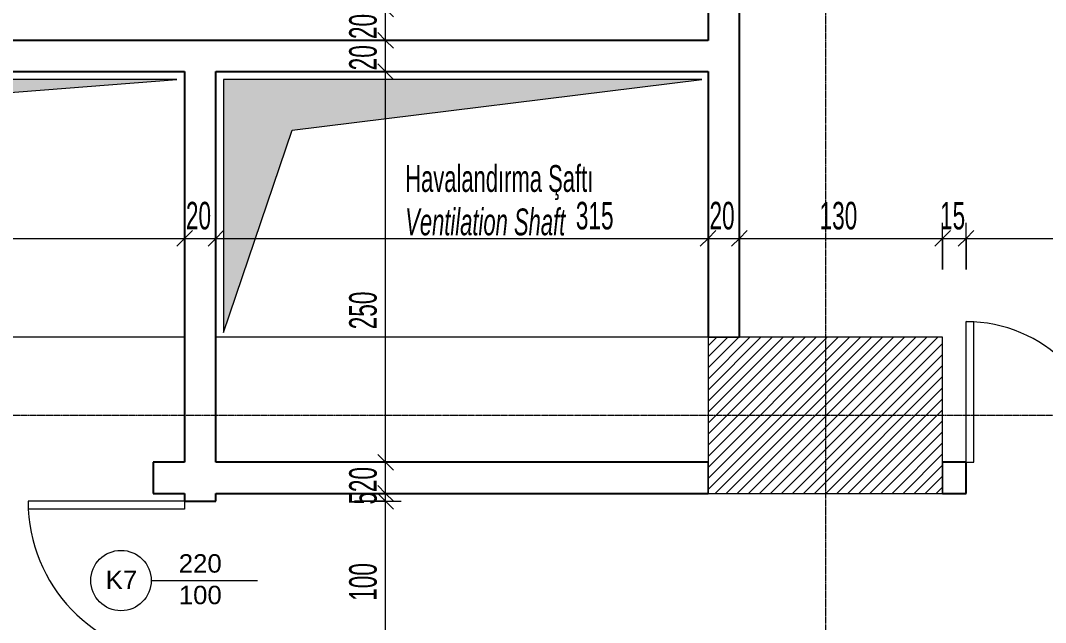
# Model space of a CAD drawing. Header units: centimetres. Extents: x -9345 to 11316, y -7197 to -3465.
# Drawn here: x 6201 to 6857, y -5663 to -5278 of the extents above; entities that cross this region are included whole.
import ezdxf

# ---------------------------------------------------------------- set-up
doc = ezdxf.new("R2010")
doc.units = ezdxf.units.CM
doc.linetypes.add('Grid Line 1_4_', pattern=[1.11125, 0.635, -0.15875, 0.15875, -0.15875])
for name, color, linetype, lineweight in [('A-ANNO-DIMS', 211, 'Continuous', 9), ('A-ANNO-DIMS-100', 211, 'Continuous', 9), ('A-DETL-GENF', 92, 'Continuous', 9), ('A-DETL-THIN', 151, 'Continuous', 9), ('A-DOOR', 31, 'Continuous', 9), ('A-DOOR-IDEN', 31, 'Continuous', 9), ('A-FLOR', 192, 'Continuous', 9), ('A-WALL', 113, 'Continuous', 9), ('G-ANNO-TEXT', 231, 'Continuous', 9), ('S-COLS', 52, 'Continuous', 9), ('S-GRID', 1, 'Continuous', 9)]:
    doc.layers.add(name, color=color, linetype=linetype, lineweight=lineweight)
doc.styles.add('Arial_5', font='arial.ttf', dxfattribs={"height": 11.802395})
doc.styles.add('Swis721 LtCn BT', font='swisscl.ttf', dxfattribs={"width": 0.8, "height": 17.149461})
doc.styles.add('Swis721 LtCn BT_1', font='swisscl.ttf', dxfattribs={"width": 0.8, "height": 17.639445})
doc.dimstyles.new('IUAS_DIMENSION_INSIDE_100_4', dxfattribs={"dimscale": 30.48, "dimtxt": 18, "dimasz": 0.328084, "dimexe": 0.328084, "dimexo": 0.0625, "dimgap": 0, "dimtad": 1, "dimdec": 0, "dimdsep": 46, "dimtxsty": 'Swis721 LtCn BT_1', "dimblk1": 'OBLIQUE', "dimblk2": 'OBLIQUE', "dimsah": 1, "dimcen": 0.09, "dimdle": 0.328084, "dimazin": 0, "dimtfac": 1, "dimtdec": 4, "dimtix": 1, "dimtmove": 2, "dimatfit": 3, "dimfxl": 0.656168, "dimfxlon": 1, "dimtvp": 1, "dimtolj": 1, "dimtzin": 0, "dimarcsym": 2})
doc.dimstyles.new('IUAS_DIMENSION_INSIDE_100_5', dxfattribs={"dimscale": 30.48, "dimtxt": 18, "dimasz": 0.328084, "dimexe": 0.328084, "dimexo": 0.0625, "dimgap": 0, "dimtad": 1, "dimdec": 0, "dimdsep": 46, "dimtxsty": 'Swis721 LtCn BT_1', "dimblk1": 'OBLIQUE', "dimblk2": 'OBLIQUE', "dimsah": 1, "dimcen": 0.09, "dimdle": 0.328084, "dimazin": 0, "dimtfac": 1, "dimtdec": 4, "dimtix": 1, "dimtmove": 0, "dimatfit": 3, "dimfxl": 0.656168, "dimfxlon": 1, "dimtvp": 1, "dimtolj": 1, "dimtzin": 0, "dimarcsym": 2})

# ---------------------------------------------------------------- blocks, each defined once
blk = doc.blocks.new('M_Double-Flush - IUAS_A_DOOR_K5 _yangına dayanıklı saç kapı 180x220_-1640896-_123_30 TEKNİK KAT _ TECHNICAL LEVEL')
at = {"layer": 'A-DOOR', "lineweight": 18}
for p, q in [((-90, 100), (-84.9, 100)), ((-90, 10), (-90, 100)), ((-84.9, 10), (-84.9, 100)), ((84.9, 10), (84.9, 99.86)), ((90, 10), (90, 100)), ((-90, 10), (-84.9, 10)), ((90, 10), (84.9, 10))]:
    blk.add_line(p, q, dxfattribs=at)
at = {"layer": 'A-DOOR'}
for centre, start, end in [((-90, 10), 0, 90), ((90, 10), 90, 180)]:
    blk.add_arc(centre, 90, start, end, dxfattribs=at)
blk = doc.blocks.new('M_Single-Flush2 - IUAS_A_DOOR_K7 _yangına dayanıklı saç kapı  100x220_-1640822-_123_30 TEKNİK KAT _ TECHNICAL LEVEL')
at = {"layer": 'A-DOOR', "lineweight": 18}
for p, q in [((44.9, 10), (44.9, 110.04)), ((50, 110.04), (44.9, 110.04)), ((50, 10), (50, 110.04)), ((50, 10), (44.9, 10))]:
    blk.add_line(p, q, dxfattribs=at)
at = {"layer": 'A-DOOR'}
blk.add_arc((50, 10), 100.17, 92.91841, 180, dxfattribs=at)
blk = doc.blocks.new('DIMBLOCK361-_123_30 TEKNİK KAT _ TECHNICAL LEVEL')
at = {"layer": 'A-ANNO-DIMS-100', "transparency": 16777216}
for p, q in [((5840.78, -5397.23), (5840.78, -5427.23)), ((5840.78, -5417.23), (5840.78, -5397.23)), ((6305.78, -5397.23), (6305.78, -5427.23)), ((6305.78, -5417.23), (6305.78, -5397.23)), ((5840.78, -5417.23), (5835.78, -5422.23)), ((5840.78, -5417.23), (5845.78, -5412.23)), ((5840.78, -5417.23), (6305.78, -5417.23)), ((6305.78, -5417.23), (6300.78, -5422.23)), ((6305.78, -5417.23), (6310.78, -5412.23))]:
    blk.add_line(p, q, dxfattribs=at)
at = {"layer": 'A-ANNO-DIMS-100', "color": 0, "transparency": 16777216, "insert": (6123.07, -5393.87), "char_height": 17.639, "width": 32.9143, "attachment_point": 1, "line_spacing_factor": 0.971848, "style": 'Swis721 LtCn BT_1'}
blk.add_mtext('465', dxfattribs=at)
blk = doc.blocks.new('_Oblique')
at = {"color": 0, "linetype": 'ByBlock', "lineweight": -2}
blk.add_line((-0.5, -0.5), (0.5, 0.5), dxfattribs=at)
blk = doc.blocks.new('DIMBLOCK362-_123_30 TEKNİK KAT _ TECHNICAL LEVEL')
at = {"layer": 'A-ANNO-DIMS-100', "transparency": 16777216}
for p, q in [((6305.78, -5397.23), (6305.78, -5427.23)), ((6305.78, -5417.23), (6305.78, -5397.23)), ((6325.78, -5397.23), (6325.78, -5427.23)), ((6325.78, -5417.23), (6325.78, -5397.23)), ((6305.78, -5417.23), (6300.78, -5422.23)), ((6305.78, -5417.23), (6310.78, -5412.23)), ((6305.78, -5417.23), (6325.78, -5417.23)), ((6325.78, -5417.23), (6320.78, -5422.23)), ((6325.78, -5417.23), (6330.78, -5412.23))]:
    blk.add_line(p, q, dxfattribs=at)
at = {"layer": 'A-ANNO-DIMS-100', "color": 0, "transparency": 16777216, "insert": (6306.64, -5393.87), "char_height": 17.639, "width": 21.9429, "attachment_point": 1, "line_spacing_factor": 0.971848, "style": 'Swis721 LtCn BT_1'}
blk.add_mtext('20', dxfattribs=at)
blk = doc.blocks.new('DIMBLOCK363-_123_30 TEKNİK KAT _ TECHNICAL LEVEL')
at = {"layer": 'A-ANNO-DIMS-100', "transparency": 16777216}
for p, q in [((6325.78, -5397.23), (6325.78, -5427.23)), ((6325.78, -5417.23), (6325.78, -5397.23)), ((6640.78, -5397.23), (6640.78, -5427.23)), ((6640.78, -5417.23), (6640.78, -5397.23)), ((6325.78, -5417.23), (6320.78, -5422.23)), ((6325.78, -5417.23), (6330.78, -5412.23)), ((6325.78, -5417.23), (6640.78, -5417.23)), ((6640.78, -5417.23), (6635.78, -5422.23)), ((6640.78, -5417.23), (6645.78, -5412.23))]:
    blk.add_line(p, q, dxfattribs=at)
at = {"layer": 'A-ANNO-DIMS-100', "color": 0, "transparency": 16777216, "insert": (6556.14, -5393.87), "char_height": 17.639, "width": 32.9143, "attachment_point": 1, "line_spacing_factor": 0.971848, "style": 'Swis721 LtCn BT_1'}
blk.add_mtext('315', dxfattribs=at)
blk = doc.blocks.new('DIMBLOCK364-_123_30 TEKNİK KAT _ TECHNICAL LEVEL')
at = {"layer": 'A-ANNO-DIMS-100', "transparency": 16777216}
for p, q in [((6640.78, -5397.23), (6640.78, -5427.23)), ((6640.78, -5417.23), (6640.78, -5397.23)), ((6660.78, -5397.23), (6660.78, -5427.23)), ((6660.78, -5417.23), (6660.78, -5397.23)), ((6640.78, -5417.23), (6635.78, -5422.23)), ((6640.78, -5417.23), (6645.78, -5412.23)), ((6640.78, -5417.23), (6660.78, -5417.23)), ((6660.78, -5417.23), (6655.78, -5422.23)), ((6660.78, -5417.23), (6665.78, -5412.23))]:
    blk.add_line(p, q, dxfattribs=at)
at = {"layer": 'A-ANNO-DIMS-100', "color": 0, "transparency": 16777216, "insert": (6641.64, -5393.87), "char_height": 17.639, "width": 21.9429, "attachment_point": 1, "line_spacing_factor": 0.971848, "style": 'Swis721 LtCn BT_1'}
blk.add_mtext('20', dxfattribs=at)
blk = doc.blocks.new('DIMBLOCK365-_123_30 TEKNİK KAT _ TECHNICAL LEVEL')
at = {"layer": 'A-ANNO-DIMS-100', "transparency": 16777216}
for p, q in [((6660.78, -5397.23), (6660.78, -5427.23)), ((6660.78, -5417.23), (6660.78, -5397.23)), ((6790.78, -5437.23), (6790.78, -5407.23)), ((6660.78, -5417.23), (6655.78, -5422.23)), ((6660.78, -5417.23), (6665.78, -5412.23)), ((6660.78, -5417.23), (6790.78, -5417.23)), ((6790.78, -5417.23), (6785.78, -5422.23)), ((6790.78, -5417.23), (6795.78, -5412.23)), ((6790.78, -5417.23), (6790.78, -5437.23))]:
    blk.add_line(p, q, dxfattribs=at)
at = {"layer": 'A-ANNO-DIMS-100', "color": 0, "transparency": 16777216, "insert": (6712.07, -5393.87), "char_height": 17.639, "width": 32.9143, "attachment_point": 1, "line_spacing_factor": 0.971848, "style": 'Swis721 LtCn BT_1'}
blk.add_mtext('130', dxfattribs=at)
blk = doc.blocks.new('DIMBLOCK366-_123_30 TEKNİK KAT _ TECHNICAL LEVEL')
at = {"layer": 'A-ANNO-DIMS-100', "transparency": 16777216}
for p, q in [((6790.78, -5437.23), (6790.78, -5407.23)), ((6805.78, -5437.23), (6805.78, -5407.23)), ((6790.78, -5417.23), (6785.78, -5422.23)), ((6790.78, -5417.23), (6795.78, -5412.23)), ((6790.78, -5417.23), (6805.78, -5417.23)), ((6790.78, -5417.23), (6790.78, -5437.23)), ((6805.78, -5417.23), (6800.78, -5422.23)), ((6805.78, -5417.23), (6810.78, -5412.23)), ((6805.78, -5417.23), (6805.78, -5437.23))]:
    blk.add_line(p, q, dxfattribs=at)
at = {"layer": 'A-ANNO-DIMS-100', "color": 0, "transparency": 16777216, "insert": (6789.14, -5393.87), "char_height": 17.639, "width": 21.9429, "attachment_point": 1, "line_spacing_factor": 0.971848, "style": 'Swis721 LtCn BT_1'}
blk.add_mtext('15', dxfattribs=at)
blk = doc.blocks.new('DIMBLOCK367-_123_30 TEKNİK KAT _ TECHNICAL LEVEL')
at = {"layer": 'A-ANNO-DIMS-100', "transparency": 16777216}
for p, q in [((6805.78, -5437.23), (6805.78, -5407.23)), ((6985.78, -5437.23), (6985.78, -5407.23)), ((6805.78, -5417.23), (6800.78, -5422.23)), ((6805.78, -5417.23), (6810.78, -5412.23)), ((6805.78, -5417.23), (6985.78, -5417.23)), ((6805.78, -5417.23), (6805.78, -5437.23)), ((6985.78, -5417.23), (6980.78, -5422.23)), ((6985.78, -5417.23), (6990.78, -5412.23)), ((6985.78, -5417.23), (6985.78, -5437.23))]:
    blk.add_line(p, q, dxfattribs=at)
at = {"layer": 'A-ANNO-DIMS-100', "color": 0, "transparency": 16777216, "insert": (6882.07, -5393.87), "char_height": 17.639, "width": 32.9143, "attachment_point": 1, "line_spacing_factor": 0.971848, "style": 'Swis721 LtCn BT_1'}
blk.add_mtext('180', dxfattribs=at)
blk = doc.blocks.new('DIMBLOCK397-_123_30 TEKNİK KAT _ TECHNICAL LEVEL')
at = {"layer": 'A-ANNO-DIMS-100', "transparency": 16777216}
for p, q in [((6434.43, -5585.53), (6429.43, -5580.53)), ((6414.43, -5585.53), (6444.43, -5585.53)), ((6434.43, -5585.53), (6414.43, -5585.53)), ((6434.43, -5685.53), (6434.43, -5585.53)), ((6434.43, -5585.53), (6439.43, -5590.53)), ((6414.43, -5685.53), (6444.43, -5685.53)), ((6434.43, -5685.53), (6414.43, -5685.53)), ((6434.43, -5685.53), (6429.43, -5680.53)), ((6434.43, -5685.53), (6439.43, -5690.53))]:
    blk.add_line(p, q, dxfattribs=at)
at = {"layer": 'A-ANNO-DIMS-100', "color": 0, "transparency": 16777216, "insert": (6411.08, -5649.24), "char_height": 17.639, "width": 32.9143, "attachment_point": 1, "rotation": 90, "line_spacing_factor": 0.971848, "style": 'Swis721 LtCn BT_1'}
blk.add_mtext('100', dxfattribs=at)
blk = doc.blocks.new('DIMBLOCK398-_123_30 TEKNİK KAT _ TECHNICAL LEVEL')
at = {"layer": 'A-ANNO-DIMS-100', "transparency": 16777216}
for p, q in [((6414.43, -5580.53), (6444.43, -5580.53)), ((6434.43, -5580.53), (6414.43, -5580.53)), ((6434.43, -5580.53), (6429.43, -5575.53)), ((6434.43, -5585.53), (6429.43, -5580.53)), ((6434.43, -5585.53), (6434.43, -5580.53)), ((6434.43, -5580.53), (6439.43, -5585.53)), ((6414.43, -5585.53), (6444.43, -5585.53)), ((6434.43, -5585.53), (6414.43, -5585.53)), ((6434.43, -5585.53), (6439.43, -5590.53))]:
    blk.add_line(p, q, dxfattribs=at)
at = {"layer": 'A-ANNO-DIMS-100', "color": 0, "transparency": 16777216, "insert": (6411.08, -5587.6), "char_height": 17.6394, "width": 10.9714, "attachment_point": 1, "rotation": 90, "line_spacing_factor": 0.971848, "style": 'Swis721 LtCn BT_1'}
blk.add_mtext('\\fSwis721 LtCn BT|b0|i0|c162|p34|;\\W.8;5', dxfattribs=at)
blk = doc.blocks.new('DIMBLOCK399-_123_30 TEKNİK KAT _ TECHNICAL LEVEL')
at = {"layer": 'A-ANNO-DIMS-100', "transparency": 16777216}
for p, q in [((6414.43, -5560.53), (6444.43, -5560.53)), ((6434.43, -5560.53), (6414.43, -5560.53)), ((6434.43, -5560.53), (6429.43, -5555.53)), ((6434.43, -5580.53), (6434.43, -5560.53)), ((6434.43, -5560.53), (6439.43, -5565.53)), ((6414.43, -5580.53), (6444.43, -5580.53)), ((6434.43, -5580.53), (6414.43, -5580.53)), ((6434.43, -5580.53), (6429.43, -5575.53)), ((6434.43, -5580.53), (6439.43, -5585.53))]:
    blk.add_line(p, q, dxfattribs=at)
at = {"layer": 'A-ANNO-DIMS-100', "color": 0, "transparency": 16777216, "insert": (6411.08, -5579.67), "char_height": 17.639, "width": 21.9429, "attachment_point": 1, "rotation": 90, "line_spacing_factor": 0.971848, "style": 'Swis721 LtCn BT_1'}
blk.add_mtext('20', dxfattribs=at)
blk = doc.blocks.new('DIMBLOCK400-_123_30 TEKNİK KAT _ TECHNICAL LEVEL')
at = {"layer": 'A-ANNO-DIMS-100', "transparency": 16777216}
for p, q in [((6434.43, -5310.53), (6429.43, -5305.53)), ((6414.43, -5310.53), (6444.43, -5310.53)), ((6434.43, -5310.53), (6414.43, -5310.53)), ((6434.43, -5560.53), (6434.43, -5310.53)), ((6434.43, -5310.53), (6439.43, -5315.53)), ((6414.43, -5560.53), (6444.43, -5560.53)), ((6434.43, -5560.53), (6414.43, -5560.53)), ((6434.43, -5560.53), (6429.43, -5555.53)), ((6434.43, -5560.53), (6439.43, -5565.53))]:
    blk.add_line(p, q, dxfattribs=at)
at = {"layer": 'A-ANNO-DIMS-100', "color": 0, "transparency": 16777216, "insert": (6411.08, -5475.43), "char_height": 17.639, "width": 32.9143, "attachment_point": 1, "rotation": 90, "line_spacing_factor": 0.971848, "style": 'Swis721 LtCn BT_1'}
blk.add_mtext('250', dxfattribs=at)
blk = doc.blocks.new('DIMBLOCK401-_123_30 TEKNİK KAT _ TECHNICAL LEVEL')
at = {"layer": 'A-ANNO-DIMS-100', "transparency": 16777216}
for p, q in [((6434.43, -5290.53), (6429.43, -5285.53)), ((6414.43, -5290.53), (6444.43, -5290.53)), ((6434.43, -5290.53), (6414.43, -5290.53)), ((6434.43, -5310.53), (6434.43, -5290.53)), ((6434.43, -5290.53), (6439.43, -5295.53)), ((6434.43, -5310.53), (6429.43, -5305.53)), ((6414.43, -5310.53), (6444.43, -5310.53)), ((6434.43, -5310.53), (6414.43, -5310.53)), ((6434.43, -5310.53), (6439.43, -5315.53))]:
    blk.add_line(p, q, dxfattribs=at)
at = {"layer": 'A-ANNO-DIMS-100', "color": 0, "transparency": 16777216, "insert": (6411.08, -5309.67), "char_height": 17.639, "width": 21.9429, "attachment_point": 1, "rotation": 90, "line_spacing_factor": 0.971848, "style": 'Swis721 LtCn BT_1'}
blk.add_mtext('20', dxfattribs=at)
blk = doc.blocks.new('DIMBLOCK402-_123_30 TEKNİK KAT _ TECHNICAL LEVEL')
at = {"layer": 'A-ANNO-DIMS-100', "transparency": 16777216}
for p, q in [((6434.43, -5270.53), (6429.43, -5265.53)), ((6454.43, -5270.53), (6424.43, -5270.53)), ((6434.43, -5290.53), (6434.43, -5270.53)), ((6434.43, -5270.53), (6439.43, -5275.53)), ((6434.43, -5270.53), (6454.43, -5270.53)), ((6434.43, -5290.53), (6429.43, -5285.53)), ((6414.43, -5290.53), (6444.43, -5290.53)), ((6434.43, -5290.53), (6414.43, -5290.53)), ((6434.43, -5290.53), (6439.43, -5295.53))]:
    blk.add_line(p, q, dxfattribs=at)
at = {"layer": 'A-ANNO-DIMS-100', "color": 0, "transparency": 16777216, "insert": (6411.08, -5289.67), "char_height": 17.639, "width": 21.9429, "attachment_point": 1, "rotation": 90, "line_spacing_factor": 0.971848, "style": 'Swis721 LtCn BT_1'}
blk.add_mtext('20', dxfattribs=at)
blk = doc.blocks.new('DOOR TAG SOLA C_2mm - TR_Kapi_pozu_04_saga_uste_2mm-1642461-_123_30 TEKNİK KAT _ TECHNICAL LEVEL')
at = {"layer": 'A-DOOR-IDEN'}
blk.add_line((-0.3137, -0.007), (0.3666, -0.0062), dxfattribs=at)
blk.add_circle((-0.5069, -0.0072), 0.1932, dxfattribs=at)

msp = doc.modelspace()

# ---------------------------------------------------------------- hatches: boundary and pattern name
at = {"layer": 'A-DETL-GENF'}
for points in [[(5845.28, -5477.7), (5889.21, -5347.63), (6300.78, -5315.53), (5845.28, -5315.53), (5845.28, -5377.17)], [(6330.78, -5477.53), (6374.54, -5347.97), (6636.78, -5315.53), (6330.78, -5315.53), (6330.78, -5377.17)]]:
    msp.add_hatch(color=9, dxfattribs=at).paths.add_polyline_path(points, flags=0)
at = {"layer": 'S-COLS'}
h = msp.add_hatch(dxfattribs=at)
h.set_pattern_fill('FP_7', color=256, style=0, pattern_type=2)
h.set_pattern_definition([(45, (10627.768, 0), (-3.535534, 3.535534), [])])
h.paths.add_polyline_path([(6640.78, -5580.53), (6790.78, -5580.53), (6790.78, -5480.53), (6640.78, -5480.53), (6640.78, -5560.53)], flags=0)

# ---------------------------------------------------------------- linework, layer by layer
at = {"layer": 'A-DETL-THIN'}
for p, q in [((6300.78, -5315.53), (5845.28, -5315.53)), ((5889.21, -5347.63), (6300.78, -5315.53)), ((6636.78, -5315.53), (6330.78, -5315.53)), ((6330.78, -5315.53), (6330.78, -5477.53)), ((6374.54, -5347.97), (6636.78, -5315.53)), ((6330.78, -5477.53), (6374.54, -5347.97))]:
    msp.add_line(p, q, dxfattribs=at)
at = {"layer": 'A-FLOR'}
for p, q in [((6305.78, -5480.53), (5840.78, -5480.53)), ((6640.78, -5480.53), (6325.78, -5480.53))]:
    msp.add_line(p, q, dxfattribs=at)
at = {"layer": 'A-WALL', "lineweight": 25}
for p, q in [((6640.78, -5270.53), (6640.78, -5290.53)), ((6660.78, -5480.53), (6660.78, -5270.53)), ((6640.78, -5290.53), (5820.78, -5290.53)), ((5840.78, -5310.53), (6305.78, -5310.53)), ((6305.78, -5310.53), (6305.78, -5560.53)), ((6325.78, -5310.53), (6640.78, -5310.53)), ((6325.78, -5560.53), (6325.78, -5310.53)), ((6640.78, -5310.53), (6640.78, -5480.53)), ((6305.78, -5560.53), (6285.78, -5560.53)), ((6285.78, -5560.53), (6285.78, -5580.53)), ((6640.78, -5560.53), (6325.78, -5560.53)), ((6805.78, -5560.53), (6790.78, -5560.53)), ((6805.78, -5580.53), (6805.78, -5560.53)), ((6285.78, -5580.53), (6305.78, -5580.53)), ((6305.78, -5580.53), (6305.78, -5585.53)), ((6325.78, -5580.53), (6640.78, -5580.53)), ((6325.78, -5585.53), (6325.78, -5580.53)), ((6790.78, -5580.53), (6805.78, -5580.53)), ((6305.78, -5585.53), (6325.78, -5585.53))]:
    msp.add_line(p, q, dxfattribs=at)
at = {"layer": 'A-WALL'}
for p, q in [((6640.78, -5480.53), (6660.78, -5480.53)), ((6640.78, -5580.53), (6640.78, -5560.53)), ((6790.78, -5560.53), (6790.78, -5580.53))]:
    msp.add_line(p, q, dxfattribs=at)
at = {"layer": 'S-COLS'}
for p, q in [((6660.78, -5480.53), (6640.78, -5480.53)), ((6640.78, -5480.53), (6640.78, -5560.53)), ((6790.78, -5480.53), (6660.78, -5480.53)), ((6790.78, -5560.53), (6790.78, -5480.53)), ((6640.78, -5560.53), (6640.78, -5580.53)), ((6790.78, -5580.53), (6790.78, -5560.53)), ((6640.78, -5580.53), (6790.78, -5580.53))]:
    msp.add_line(p, q, dxfattribs=at)
at = {"layer": 'S-GRID', "linetype": 'Grid Line 1_4_'}
for p, q in [((6715.78, -3690.18), (6715.78, -6998.97)), ((11178.07, -5530.53), (2341.5, -5530.53))]:
    msp.add_line(p, q, dxfattribs=at)

# ---------------------------------------------------------------- block references
at = {"layer": 'A-DOOR'}
msp.add_blockref('M_Double-Flush - IUAS_A_DOOR_K5 _yangına dayanıklı saç kapı 180x220_-1640896-_123_30 TEKNİK KAT _ TECHNICAL LEVEL', (6895.78, -5570.53), dxfattribs=at)
at = {"layer": 'A-DOOR', "rotation": 89.9999999999999}
msp.add_blockref('M_Single-Flush2 - IUAS_A_DOOR_K7 _yangına dayanıklı saç kapı  100x220_-1640822-_123_30 TEKNİK KAT _ TECHNICAL LEVEL', (6315.78, -5635.53), dxfattribs=at)
at = {"layer": 'A-DOOR-IDEN', "xscale": 99.99999999999994, "yscale": 99.99999999999994, "zscale": 99.99999999999994}
msp.add_blockref('DOOR TAG SOLA C_2mm - TR_Kapi_pozu_04_saga_uste_2mm-1642461-_123_30 TEKNİK KAT _ TECHNICAL LEVEL', (6315.78, -5635.53), dxfattribs=at)

# ---------------------------------------------------------------- texts
at = {"layer": 'A-DOOR-IDEN', "char_height": 11.802, "attachment_point": 2, "rotation": 0.06478, "line_spacing_factor": 0.938532, "style": 'Arial_5'}
for s, insert, width in [('220', (6315.81, -5619.4), 32.832), ('K7', (6265.37, -5629.91), 24.048), ('100', (6315.83, -5639.61), 32.832)]:
    msp.add_mtext(s, dxfattribs=dict(at, insert=insert, width=width))
at = {"layer": 'G-ANNO-TEXT', "color": 7, "insert": (6446.95, -5370.33), "char_height": 17.1495, "width": 145.3128, "attachment_point": 1, "line_spacing_factor": 0.971848, "style": 'Swis721 LtCn BT'}
msp.add_mtext('Havalandırma Şaftı\\P\\fSwis721 LtCn BT|b0|i1|c162|p34|;\\W.8;Ventilation Shaft', dxfattribs=at)

# ---------------------------------------------------------------- dimensions: what is measured, and where the dimension line sits
at = {"layer": 'A-ANNO-DIMS'}
for base, p1, p2, angle, override, picture, middle in [((6434.43, -5270.53), (6414.43, -5290.53), (6454.43, -5270.53), 90, {"dimpost": '<>', "dimfxl": 44.721359}, 'DIMBLOCK402-_123_30 TEKNİK KAT _ TECHNICAL LEVEL', (6425.4, -5280.53)), ((6434.43, -5290.53), (6414.43, -5310.53), (6414.43, -5290.53), 90, {"dimpost": '<>', "dimfxl": 20}, 'DIMBLOCK401-_123_30 TEKNİK KAT _ TECHNICAL LEVEL', (6425.4, -5300.53)), ((6985.78, -5417.23), (6805.78, -5437.23), (6985.78, -5437.23), 0, {"dimpost": '<>', "dimfxl": 180}, 'DIMBLOCK367-_123_30 TEKNİK KAT _ TECHNICAL LEVEL', (6895.78, -5408.19)), ((6434.43, -5560.53), (6414.43, -5580.53), (6414.43, -5560.53), 90, {"dimpost": '<>', "dimfxl": 20}, 'DIMBLOCK399-_123_30 TEKNİK KAT _ TECHNICAL LEVEL', (6425.4, -5570.53)), ((6434.43, -5585.53), (6414.43, -5685.53), (6414.43, -5585.53), 90, {"dimpost": '<>', "dimfxl": 100}, 'DIMBLOCK397-_123_30 TEKNİK KAT _ TECHNICAL LEVEL', (6425.4, -5635.53)), ((6434.43, -5580.53), (6414.43, -5585.53), (6414.43, -5580.53), 90, {"dimpost": '<>', "dimfxl": 5}, 'DIMBLOCK398-_123_30 TEKNİK KAT _ TECHNICAL LEVEL', (6425.43, -5583.03))]:
    dim = msp.add_linear_dim(base=base, p1=p1, p2=p2, angle=angle, dimstyle='IUAS_DIMENSION_INSIDE_100_5', override=override, dxfattribs=at)
    dim.commit()
    dim.dimension.update_dxf_attribs({"geometry": picture, "text_midpoint": middle})
dim = msp.add_linear_dim(base=(6434.43, -5310.53), p1=(6414.43, -5560.53), p2=(6414.43, -5310.53), angle=90, dimstyle='IUAS_DIMENSION_INSIDE_100_4', override={"dimpost": '<>', "dimfxl": 250}, dxfattribs=at)
dim.commit()
dim.dimension.update_dxf_attribs({"geometry": 'DIMBLOCK400-_123_30 TEKNİK KAT _ TECHNICAL LEVEL', "text_midpoint": (6422.84, -5458.98), "dimtype": 160, "text_rotation": 90})
for base, p1, p2, override, picture, middle in [((6305.78, -5417.23), (5840.78, -5397.23), (6305.78, -5397.23), {"dimpost": '<>', "dimfxl": 465}, 'DIMBLOCK361-_123_30 TEKNİK KAT _ TECHNICAL LEVEL', (6139.53, -5405.63)), ((6640.78, -5417.23), (6325.78, -5397.23), (6640.78, -5397.23), {"dimpost": '<>', "dimfxl": 315}, 'DIMBLOCK363-_123_30 TEKNİK KAT _ TECHNICAL LEVEL', (6572.6, -5405.63))]:
    dim = msp.add_linear_dim(base=base, p1=p1, p2=p2, dimstyle='IUAS_DIMENSION_INSIDE_100_4', override=override, dxfattribs=at)
    dim.commit()
    dim.dimension.update_dxf_attribs({"geometry": picture, "text_midpoint": middle, "dimtype": 160})
for base, p1, p2, override, picture, middle in [((6325.78, -5417.23), (6305.78, -5397.23), (6325.78, -5397.23), {"dimpost": '<>', "dimfxl": 20}, 'DIMBLOCK362-_123_30 TEKNİK KAT _ TECHNICAL LEVEL', (6315.78, -5408.19)), ((6660.78, -5417.23), (6640.78, -5397.23), (6660.78, -5397.23), {"dimpost": '<>', "dimfxl": 20}, 'DIMBLOCK364-_123_30 TEKNİK KAT _ TECHNICAL LEVEL', (6650.78, -5408.19)), ((6790.78, -5417.23), (6660.78, -5397.23), (6790.78, -5437.23), {"dimpost": '<>', "dimfxl": 136.014705}, 'DIMBLOCK365-_123_30 TEKNİK KAT _ TECHNICAL LEVEL', (6725.78, -5408.18)), ((6805.78, -5417.23), (6790.78, -5437.23), (6805.78, -5437.23), {"dimpost": '<>', "dimfxl": 15}, 'DIMBLOCK366-_123_30 TEKNİK KAT _ TECHNICAL LEVEL', (6798.28, -5408.23))]:
    dim = msp.add_linear_dim(base=base, p1=p1, p2=p2, dimstyle='IUAS_DIMENSION_INSIDE_100_5', override=override, dxfattribs=at)
    dim.commit()
    dim.dimension.update_dxf_attribs({"geometry": picture, "text_midpoint": middle})

doc.saveas('drawing.dxf')
